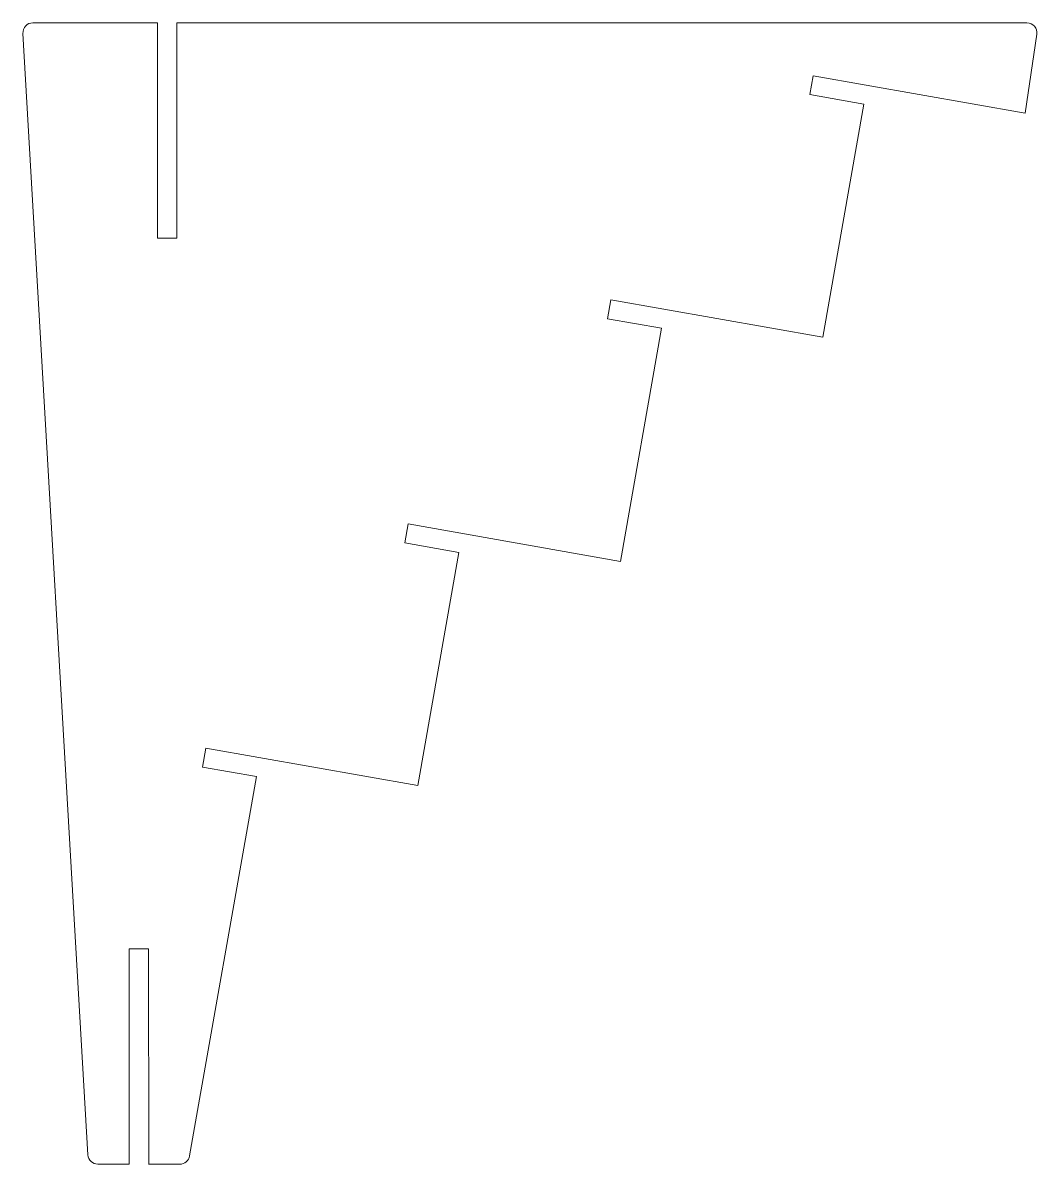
# Model space of a CAD drawing. Header units: millimetres. Extents: x 168 to 474, y -167 to 176.
import ezdxf

# ---------------------------------------------------------------- set-up
doc = ezdxf.new("R2010")
doc.units = ezdxf.units.MM
doc.header["$MEASUREMENT"] = 0
doc.layers.add('Layer 1', color=7, linetype='Continuous')

msp = doc.modelspace()

# ---------------------------------------------------------------- linework, layer by layer
at = {"layer": 'Layer 1', "color": 250, "lineweight": 9}
msp.add_open_spline([(214.8692, 176.2724), (214.8692, 176.2724), (214.8692, 111.3724), (214.8692, 111.3724), (214.8692, 111.3724), (209.0692, 111.3724), (209.0692, 111.3724), (209.0692, 111.3724), (209.0692, 176.2724), (209.0692, 176.2724), (209.0692, 176.2724), (171.5175, 176.2724), (171.5175, 176.2724), (170.6535, 176.2724), (169.9096, 175.9484), (169.321, 175.3157), (168.7324, 174.683), (168.4755, 173.9185), (168.5254, 173.0558), (168.5254, 173.0558), (188.091, -164.6942), (188.091, -164.6942), (188.182, -166.2672), (189.5072, -167.4776), (191.0832, -167.4776), (191.0832, -167.4776), (200.5292, -167.4776), (200.5292, -167.4776), (200.5292, -167.4776), (200.5292, -102.5776), (200.5292, -102.5776), (200.5292, -102.5776), (206.3292, -102.5776), (206.3292, -102.5776), (206.3292, -102.5776), (206.4294, -167.4776), (206.4294, -167.4776), (206.4294, -167.4776), (206.3292, -167.4776), (206.3292, -167.4776), (206.3292, -167.4776), (215.7756, -167.4776), (215.7756, -167.4776), (217.244, -167.4776), (218.4748, -166.445), (218.7299, -164.999), (218.7299, -164.999), (238.8939, -50.7374), (238.8939, -50.7374), (238.8939, -50.7374), (222.587, -47.86), (222.587, -47.86), (222.587, -47.86), (223.5947, -42.1482), (223.5947, -42.1482), (223.5947, -42.1482), (287.5074, -53.4258), (287.5074, -53.4258), (287.5074, -53.4258), (299.8937, 16.7626), (299.8937, 16.7626), (299.8937, 16.7626), (283.5868, 19.64), (283.5868, 19.64), (283.5868, 19.64), (284.5945, 25.3518), (284.5945, 25.3518), (284.5945, 25.3518), (348.5072, 14.0742), (348.5072, 14.0742), (348.5072, 14.0742), (360.8935, 84.2626), (360.8935, 84.2626), (360.8935, 84.2626), (344.5866, 87.14), (344.5866, 87.14), (344.5866, 87.14), (345.5943, 92.8518), (345.5943, 92.8518), (345.5943, 92.8518), (409.507, 81.5742), (409.507, 81.5742), (409.507, 81.5742), (421.8937, 151.7626), (421.8937, 151.7626), (421.8937, 151.7626), (405.5868, 154.64), (405.5868, 154.64), (405.5868, 154.64), (406.5945, 160.3518), (406.5945, 160.3518), (406.5945, 160.3518), (470.5072, 149.0742), (470.5072, 149.0742), (470.5072, 149.0742), (473.9671, 172.8387), (473.9671, 172.8387), (474.0971, 173.7318), (473.8583, 174.5517), (473.2681, 175.2344), (472.6779, 175.9171), (471.9004, 176.2724), (470.9986, 176.2724), (470.9986, 176.2724), (214.8692, 176.2724), (214.8692, 176.2724)], degree=3, knots=[0, 0, 0, 0, 0.02857143, 0.02857143, 0.02857143, 0.05714286, 0.05714286, 0.05714286, 0.08571429, 0.08571429, 0.08571429, 0.11428571, 0.11428571, 0.11428571, 0.14285714, 0.14285714, 0.14285714, 0.17142857, 0.17142857, 0.17142857, 0.2, 0.2, 0.2, 0.22857143, 0.22857143, 0.22857143, 0.25714286, 0.25714286, 0.25714286, 0.28571429, 0.28571429, 0.28571429, 0.31428571, 0.31428571, 0.31428571, 0.34285714, 0.34285714, 0.34285714, 0.37142857, 0.37142857, 0.37142857, 0.4, 0.4, 0.4, 0.42857143, 0.42857143, 0.42857143, 0.45714286, 0.45714286, 0.45714286, 0.48571429, 0.48571429, 0.48571429, 0.51428571, 0.51428571, 0.51428571, 0.54285714, 0.54285714, 0.54285714, 0.57142857, 0.57142857, 0.57142857, 0.6, 0.6, 0.6, 0.62857143, 0.62857143, 0.62857143, 0.65714286, 0.65714286, 0.65714286, 0.68571429, 0.68571429, 0.68571429, 0.71428571, 0.71428571, 0.71428571, 0.74285714, 0.74285714, 0.74285714, 0.77142857, 0.77142857, 0.77142857, 0.8, 0.8, 0.8, 0.82857143, 0.82857143, 0.82857143, 0.85714286, 0.85714286, 0.85714286, 0.88571429, 0.88571429, 0.88571429, 0.91428571, 0.91428571, 0.91428571, 0.94285714, 0.94285714, 0.94285714, 0.97142857, 0.97142857, 0.97142857, 1, 1, 1, 1], dxfattribs=at)

doc.saveas('drawing.dxf')
